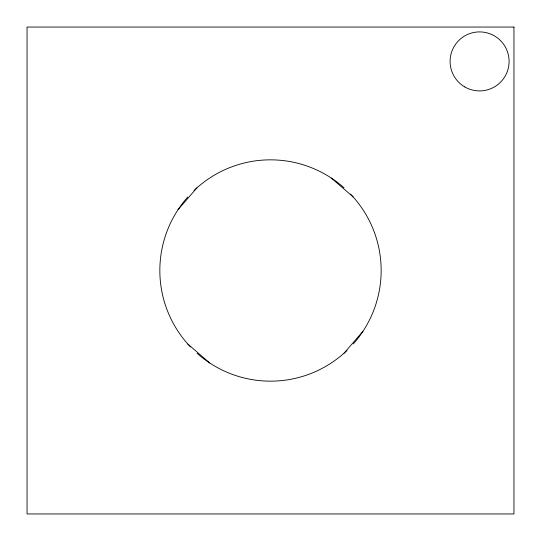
<?xml version="1.0" encoding="UTF-8"?>
<svg xmlns="http://www.w3.org/2000/svg" width="541" height="541" viewBox="0 0 541 541"><rect width="100%" height="100%" fill="white"/><g stroke="black" fill="none" stroke-linecap="round" stroke-linejoin="round"><path stroke-width="0.81" d="M178.036 209.705L196.924 187.849M344.076 353.151L362.964 331.295M331.295 178.036L353.151 196.924M187.849 344.076L209.705 362.964M350.467 194.009A110.662 110.662 0 0 1 353.266 343.954M346.991 350.467A110.662 110.662 0 0 1 197.046 353.266M190.533 346.991A110.662 110.662 0 0 1 187.734 197.046M194.009 190.533A110.662 110.662 0 0 1 343.954 187.734M513.95 27.05L27.05 27.05L27.05 513.95L513.95 513.95L513.95 27.05M464.841 86.966A29.512 29.512 0 0 0 509.101 61.41A29.512 29.512 0 0 0 464.841 35.855A29.512 29.512 0 0 0 464.841 86.966"/></g></svg>
